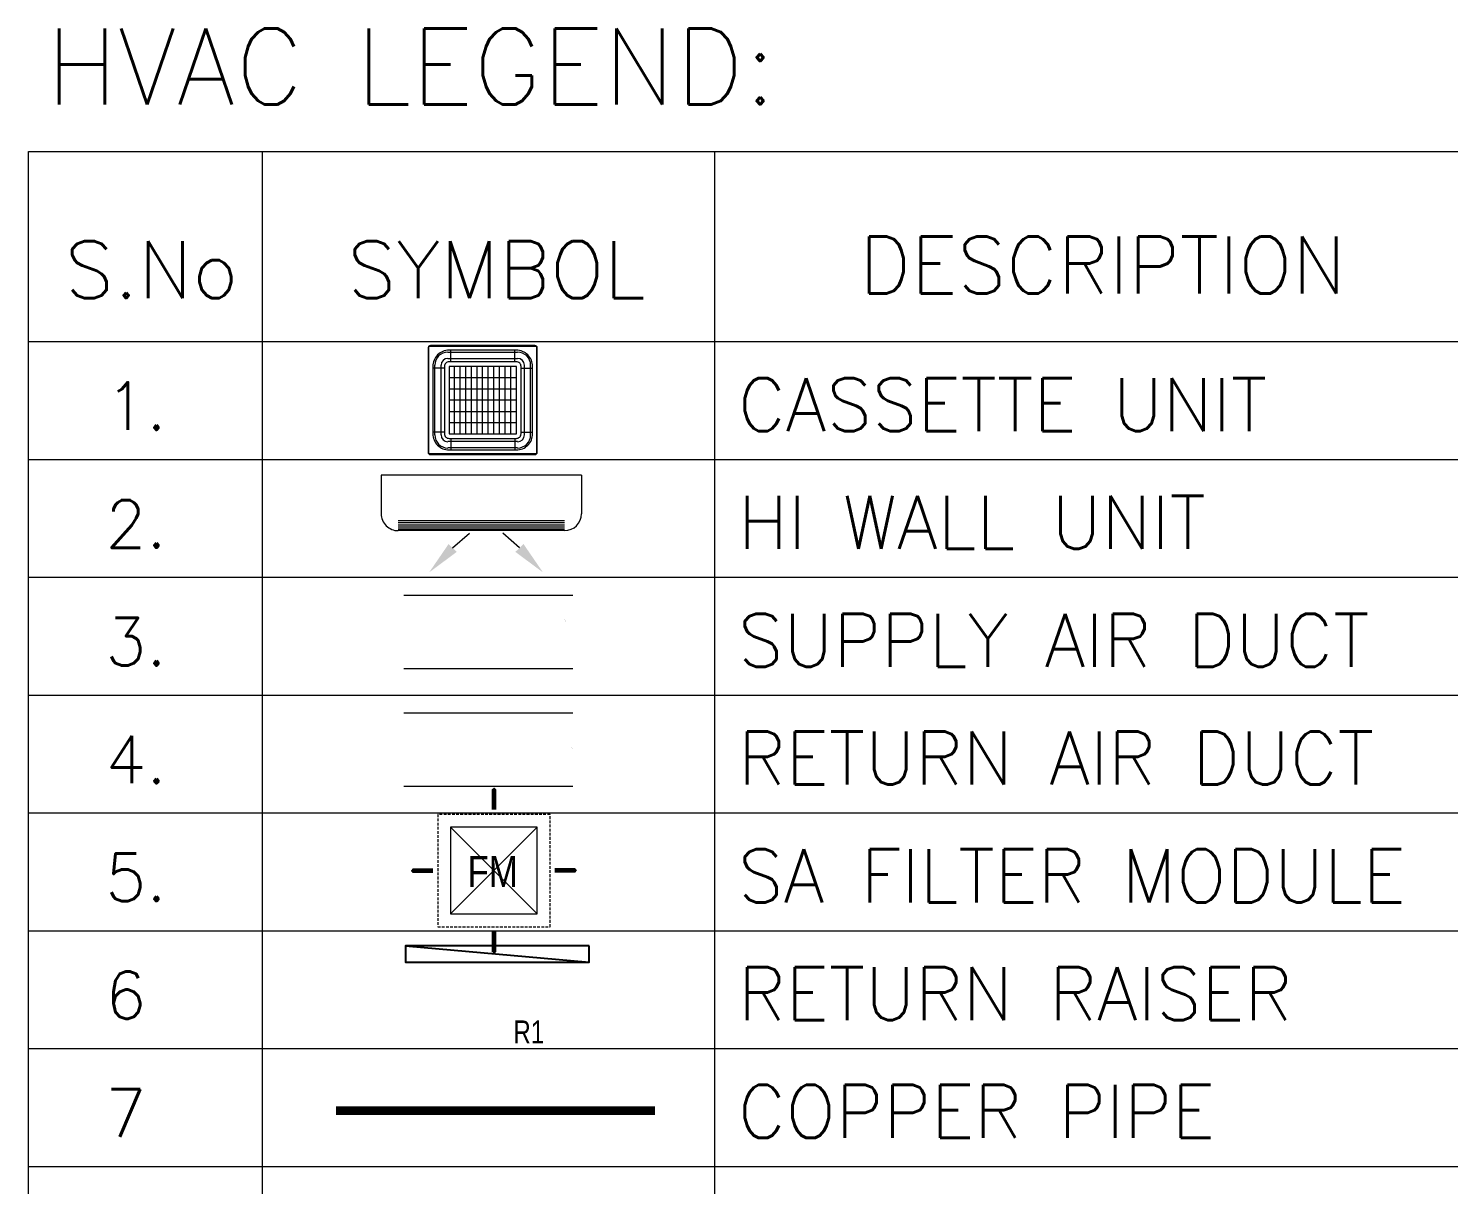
# Model space of a CAD drawing. Extents: x 3505867 to 4040009, y -660366 to -590408.
# Drawn here: x 3522476 to 3525988, y -623090 to -620231 of the extents above; entities that cross this region are included whole.
import ezdxf

# ---------------------------------------------------------------- set-up
doc = ezdxf.new("R2010")
doc.units = 0
doc.header["$LTSCALE"] = 6
doc.header["$MEASUREMENT"] = 0
for name, pattern in [('ACAD_ISO04W100', [30, 24, -3, 0, -3]), ('CONTINU', [0]), ('DASHED', [0.75, 0.5, -0.25]), ('HIDDEN', [0.375, 0.25, -0.125])]:
    doc.linetypes.add(name, pattern=pattern)
for name, color, linetype, lineweight in [('axes', 40, 'ACAD_ISO04W100', 0), ('ELE-LIGHTING WIRRING', 7, 'CONTINUOUS', 0), ('HTL-AC UNIT', 5, 'CONTINUOUS', 0), ('HVAC_HI_WALL_1TR', 1, 'CONTINUOUS', 0), ('M HVAC HIGH WALL UNIT', 3, 'CONTINUOUS', 0), ('MEP_HVAC_COPPER_PIPE', 5, 'CONTINUOUS', 0), ('MEP_HVAC_RA_DUCT', 1, 'CONTINUOUS', 0), ('MEP_HVAC_RA_RAISERS', 3, 'CONTINUOUS', 0), ('MEP_HVAC_SUPPLY_AIR_DUCT', 3, 'CONTINUOUS', 0), ('MEP_HVAC_SUPPLY_DIFFUSER', 5, 'CONTINUOUS', 0), ('Supply Diffusers', 3, 'CONTINUOUS', 0)]:
    doc.layers.add(name, color=color, linetype=linetype, lineweight=lineweight)
doc.styles.add('ARIEL', font='sanss___.ttf', dxfattribs={"width": 0.75})
doc.styles.add('ROMAN', font='arial.ttf', dxfattribs={"width": 0.8})
doc.styles.get("Standard").update_dxf_attribs({"font": 'SIMPLEX'})

# ---------------------------------------------------------------- blocks, each defined once
blk = doc.blocks.new('CASSETTE UNIT - 3TR')
at = {"layer": 'HTL-AC UNIT', "color": 3}
for p, q in [((953753, -137421), (954583, -137421)), ((953753, -138250), (953753, -137421)), ((954583, -137421), (954583, -138250)), ((953952, -138095), (953952, -137576)), ((953995, -138095), (953995, -137576)), ((954038, -138095), (954038, -137576)), ((954082, -138095), (954082, -137576)), ((954125, -138095), (954125, -137576)), ((954168, -138095), (954168, -137576)), ((954211, -138095), (954211, -137576)), ((954255, -138095), (954255, -137576)), ((954298, -138095), (954298, -137576)), ((954341, -138095), (954341, -137576)), ((954385, -138095), (954385, -137576)), ((954428, -137663), (953909, -137663)), ((953909, -137750), (954428, -137750)), ((954428, -137837), (953909, -137837)), ((953909, -137923), (954428, -137923)), ((954428, -138010), (953909, -138010)), ((954583, -138250), (953753, -138250))]:
    blk.add_line(p, q, dxfattribs=at)
at = {"layer": 'HTL-AC UNIT', "color": 1}
for p, q in [((953900, -137467), (954437, -137467)), ((953799, -138104), (953799, -137567)), ((953848, -138104), (953848, -137567)), ((953900, -137515), (954437, -137515)), ((954489, -137567), (954489, -138104)), ((954537, -138104), (954537, -137567)), ((954437, -138156), (953900, -138156)), ((954437, -138204), (953900, -138204))]:
    blk.add_line(p, q, dxfattribs=at)
at = {"layer": 'HTL-AC UNIT', "color": 8}
for p, q in [((953922, -137540), (953922, -137451)), ((954415, -137540), (954415, -137451)), ((953873, -137589), (953784, -137589)), ((954464, -137589), (954553, -137589)), ((953873, -138082), (953784, -138082)), ((954464, -138082), (954553, -138082)), ((953922, -138131), (953922, -138220)), ((954415, -138131), (954415, -138220))]:
    blk.add_line(p, q, dxfattribs=at)
at = {"layer": 'HTL-AC UNIT', "color": 3}
blk.add_lwpolyline([(953766, -138256), (954571, -138256, 0.414214), (954589, -138238), (954589, -137433, 0.414214), (954571, -137416), (953766, -137416, 0.414214), (953748, -137433), (953748, -138238, 0.414214)], format="xyb", close=True, dxfattribs=at)
at = {"layer": 'HTL-AC UNIT', "color": 8}
for points in [[(953909, -138220), (954428, -138220, 0.414214), (954553, -138095), (954553, -137576, 0.414214), (954428, -137451), (953909, -137451, 0.414214), (953784, -137576), (953784, -138095, 0.414214)], [(953909, -138131), (954428, -138131, 0.414214), (954464, -138095), (954464, -137576, 0.414214), (954428, -137540), (953909, -137540, 0.414214), (953873, -137576), (953873, -138095, 0.414214)]]:
    blk.add_lwpolyline(points, format="xyb", close=True, dxfattribs=at)
blk.add_lwpolyline([(953909, -138095), (954428, -138095), (954428, -137576), (953909, -137576)], close=True, dxfattribs=at)
at = {"layer": 'HTL-AC UNIT', "color": 1}
for centre, radius, start, end in [((953900, -137567), 101, 90, 180), ((954437, -137567), 101, 0, 90), ((953900, -137567), 52.3, 90, 180), ((954437, -137567), 52.3, 0, 90), ((953900, -138104), 101, 180, 270), ((953900, -138104), 52.3, 180, 270), ((954437, -138104), 52.3, 270, 0), ((954437, -138104), 101, 270, 0)]:
    blk.add_arc(centre, radius, start, end, dxfattribs=at)
blk = doc.blocks.new('HI WALL SPLIT AC UNIT 1TR')
at = {"layer": 'M HVAC HIGH WALL UNIT', "color": 1, "lineweight": 5}
for p, q in [((1294404.3, -128752), (1294404.3, -129681)), ((1294404.3, -128752), (1294583.6, -128752)), ((1294662.3, -128830.7), (1294662.3, -129602.2)), ((1294404.3, -129681), (1294583.6, -129681))]:
    blk.add_line(p, q, dxfattribs=at)
at = {"layer": 'M HVAC HIGH WALL UNIT', "color": 8, "lineweight": 5}
for p, q in [((1294616.1, -128830.7), (1294616.1, -129602.2)), ((1294625.4, -128830.7), (1294625.4, -129602.2)), ((1294636.9, -128830.7), (1294636.9, -129602.2)), ((1294646.2, -128830.7), (1294646.2, -129602.2)), ((1294655.4, -128830.7), (1294655.4, -129602.2))]:
    blk.add_line(p, q, dxfattribs=at)
at = {"layer": 'M HVAC HIGH WALL UNIT', "color": 7, "lineweight": 5}
for p, q in [((1294742.7, -129039.8), (1294673.6, -129117.4)), ((1294742.7, -129349.7), (1294673.6, -129272.1))]:
    blk.add_line(p, q, dxfattribs=at)
at = {"layer": 'M HVAC HIGH WALL UNIT', "color": 1, "lineweight": 5}
for centre, start, end in [((1294583.6, -128830.7), 0, 90), ((1294583.6, -129602.2), 270, 0)]:
    blk.add_arc(centre, 78.8, start, end, dxfattribs=at)
at = {"layer": 'M HVAC HIGH WALL UNIT', "color": 7, "lineweight": 5}
for points in [[(1294760.9, -129058.7), (1294724.5, -129020.9), (1294856.2, -128930.6)], [(1294760.9, -129330.8), (1294724.5, -129368.6), (1294856.2, -129458.9)]]:
    blk.add_solid(points, dxfattribs=at)
blk = doc.blocks.new('FM3')
at = {"layer": 'Supply Diffusers'}
for p, q in [((234.6, -234.9), (-235.4, 235.1)), ((-235.4, -234.9), (234.6, 235.1))]:
    blk.add_line(p, q, dxfattribs=at)
at = {"layer": 'Supply Diffusers', "color": 7}
for points in [[(0.6, 451.1, 0, 150, 0), (0.6, 390.6, 25, 25, 0), (0.6, 330.1, 25, 25, 0)], [(-451.4, -0.9, 0, 150, 0), (-390.9, -0.9, 25, 25, 0), (-330.4, -0.9, 25, 25, 0)], [(450.6, 1.1, 0, 150, 0), (390.1, 1.1, 25, 25, 0), (329.6, 1.1, 25, 25, 0)], [(0.6, -450.9, 0, 150, 0), (0.6, -390.4, 25, 25, 0), (0.6, -329.9, 25, 25, 0)]]:
    blk.add_lwpolyline(points, format="xyseb", dxfattribs=at)
at = {"layer": 'Supply Diffusers', "linetype": 'DASHED', "ltscale": 5}
blk.add_lwpolyline([(-305.4, -304.9), (304.6, -304.9), (304.6, 305.1), (-305.4, 305.1)], close=True, dxfattribs=at)
at = {"layer": 'Supply Diffusers'}
blk.add_lwpolyline([(-235.4, -234.9), (234.6, -234.9), (234.6, 235.1), (-235.4, 235.1)], close=True, dxfattribs=at)
at = {"layer": 'Supply Diffusers', "style": 'ROMAN', "width": 0.8}
blk.add_text('FM', height=170, dxfattribs=at).set_placement((-144.4, -89.7))
blk = doc.blocks.new('SA DIFFUSER 600X600MM')
at = {"layer": 'Supply Diffusers', "color": 1, "xscale": 0.9836065573758823, "yscale": 0.9836065573758823, "zscale": 0.9836065573758823}
blk.add_blockref('FM3', (1302829.9, -127949.5, 14384.8), dxfattribs=at)
blk = doc.blocks.new('RA_RAISER')
at = {"layer": 'MEP_HVAC_RA_RAISERS', "lineweight": 25}
blk.add_line((3561965.8, -606672.8), (3562865.8, -606752.8), dxfattribs=at)
blk.add_lwpolyline([(3562865.8, -606672.8), (3561965.8, -606672.8), (3561965.8, -606752.8), (3562865.8, -606752.8)], close=True, dxfattribs=at)
blk.add_lwpolyline([(3562415.8, -606784, 0, 66.4, 0), (3562415.8, -606861.5, 0, 0, 0), (3562415.8, -606988.1, 0, 0, 0), (3562515.9, -606988.1, 0, 0, 0), (3562240.8, -607052.5, 0, 0, 0), (3562393.1, -607052.5, 0, 0, 0), (3562393.1, -607148, 0, 0, 0)], format="xyseb", dxfattribs=at)
at = {"layer": 'MEP_HVAC_RA_RAISERS', "lineweight": 25, "insert": (3562494.5, -607037.4), "char_height": 112.5, "width": 174.151, "attachment_point": 1, "style": 'ARIEL'}
blk.add_mtext('R1', dxfattribs=at)

msp = doc.modelspace()

# ---------------------------------------------------------------- linework, layer by layer
at = {"layer": 'axes', "color": 7, "linetype": 'CONTINU', "lineweight": 0}
for p, q in [((3523054.6, -620535.8), (3523054.6, -625375.7)), ((3524172.8, -620535.8), (3524172.8, -625375.7)), ((3522476.3, -621005.6), (3527476.3, -621005.6)), ((3522476.3, -621297), (3527476.3, -621297)), ((3522476.3, -621588.3), (3527476.3, -621588.3)), ((3522476.3, -621879.7), (3527476.3, -621879.7)), ((3522476.3, -622171), (3527476.3, -622171)), ((3522476.3, -622462.3), (3527476.3, -622462.3)), ((3522476.3, -622753.7), (3527476.3, -622753.7)), ((3522476.3, -623045), (3527476.3, -623045))]:
    msp.add_line(p, q, dxfattribs=at)
msp.add_lwpolyline([(3522476.3, -625375.7), (3522476.3, -620535.8), (3527476.3, -620535.8), (3527476.3, -625375.7)], dxfattribs=at)
at = {"layer": 'MEP_HVAC_COPPER_PIPE', "linetype": 'ByBlock', "const_width": 21.5}
msp.add_lwpolyline([(3523236.7, -622907.1), (3524025.8, -622907.1)], dxfattribs=at)
at = {"layer": 'MEP_HVAC_RA_DUCT', "linetype": 'HIDDEN'}
for p, q in [((3523405, -621923.5), (3523822.8, -621923.5)), ((3523822.8, -622105.6), (3523405, -622105.6))]:
    msp.add_line(p, q, dxfattribs=at)
at = {"layer": 'MEP_HVAC_RA_DUCT', "const_width": 0.0052}
for points in [[(3523405, -622163.1), (3523405, -622069.8), (3523441.9, -622069.8), (3523368.2, -621959.4), (3523405, -621959.4), (3523405, -621885.4)], [(3523822.8, -622163.1), (3523822.8, -622069.8), (3523859.7, -622069.8), (3523786, -621959.4), (3523822.8, -621959.4), (3523822.8, -621885.4)]]:
    msp.add_lwpolyline(points, dxfattribs=at)
at = {"layer": 'MEP_HVAC_SUPPLY_AIR_DUCT', "linetype": 'HIDDEN'}
for p, q in [((3523405, -621632.2), (3523822.8, -621632.2)), ((3523822.8, -621814.3), (3523405, -621814.3))]:
    msp.add_line(p, q, dxfattribs=at)
at = {"layer": 'MEP_HVAC_SUPPLY_AIR_DUCT', "const_width": 0.0052}
for points in [[(3523405, -621871.8), (3523405, -621778.4), (3523441.9, -621778.4), (3523368.2, -621668), (3523405, -621668), (3523405, -621594)], [(3523822.8, -621871.8), (3523822.8, -621778.4), (3523859.7, -621778.4), (3523786, -621668), (3523822.8, -621668), (3523822.8, -621594)]]:
    msp.add_lwpolyline(points, dxfattribs=at)

# ---------------------------------------------------------------- block references
at = {"layer": 'HTL-AC UNIT', "xscale": 0.3208484674722678, "yscale": 0.3208484674722678, "zscale": 0.3208484674722678}
msp.add_blockref('CASSETTE UNIT - 3TR', (3217456.2, -576925.8), dxfattribs=at)
at = {"layer": 'HVAC_HI_WALL_1TR', "xscale": 0.5330714249265021, "yscale": 0.5330714249265021, "zscale": 0.5330714249265021, "rotation": 270}
msp.add_blockref('HI WALL SPLIT AC UNIT 1TR', (3592478, 68674.5), dxfattribs=at)
at = {"layer": 'MEP_HVAC_RA_RAISERS', "linetype": 'ByBlock', "xscale": 0.5051420487398612, "yscale": 0.5051420487398612, "zscale": 0.5051420487398612}
msp.add_blockref('RA_RAISER', (1724109.8, -316044), dxfattribs=at)
at = {"layer": 'MEP_HVAC_SUPPLY_DIFFUSER', "xscale": 0.463222404565841, "yscale": 0.463222404565841, "zscale": 0.463222404565841}
msp.add_blockref('SA DIFFUSER 600X600MM', (2920127.6, -563044.6, 9432.6), dxfattribs=at)

# ---------------------------------------------------------------- texts
at = {"layer": 'ELE-LIGHTING WIRRING', "color": 7, "linetype": 'CONTINU', "lineweight": 0, "attachment_point": 1}
for s, insert, char_height, width in [('{\\C256;HVAC LEGEND:}', (3522520.2, -620231.1), 188.091, 4492.481), ('{\\C256;S.No}', (3522566.8, -620757), 141.068, 361.095), ('{\\C256;SYMBOL}', (3523265.1, -620757), 141.068, 361.095), ('{\\C256;DESCRIPTION}', (3524531.5, -620745.6), 141.068, 361.095), ('{\\C256;1.}', (3522666.9, -621106.2), 117.56, 361.095), ('{\\C256;CASSETTE UNIT}', (3524230.9, -621095.6), 131.059, 3646.259), ('{\\C256;HI WALL UNIT}', (3524230.9, -621387), 131.059, 3646.259), ('{\\C256;2.}', (3522666.9, -621397.6), 117.56, 361.095), ('{\\C256;3.}', (3522666.9, -621688.9), 117.56, 361.095), ('{\\C256;SUPPLY AIR DUCT}', (3524230.9, -621678.3), 131.059, 3646.259), ('{\\C256;4.}', (3522666.9, -621980.2), 117.56, 361.095), ('{\\C256;RETURN AIR DUCT}', (3524230.9, -621969.7), 131.059, 3646.259), ('{\\C256;5.}', (3522666.9, -622271.6), 117.56, 361.095), ('{\\C256;SA FILTER MODULE}', (3524230.9, -622261), 131.059, 3646.259), ('{\\C256;RETURN RAISER }', (3524230.9, -622552.3), 131.059, 3646.259), ('{\\C256;6}', (3522666.9, -622562.9), 117.56, 361.095), ('{\\C256;7}', (3522666.9, -622854.3), 117.56, 361.095), ('{\\C256;COPPER PIPE}', (3524230.9, -622843.7), 131.059, 3646.259)]:
    msp.add_mtext(s, dxfattribs=dict(at, insert=insert, char_height=char_height, width=width))

doc.saveas('drawing.dxf')
